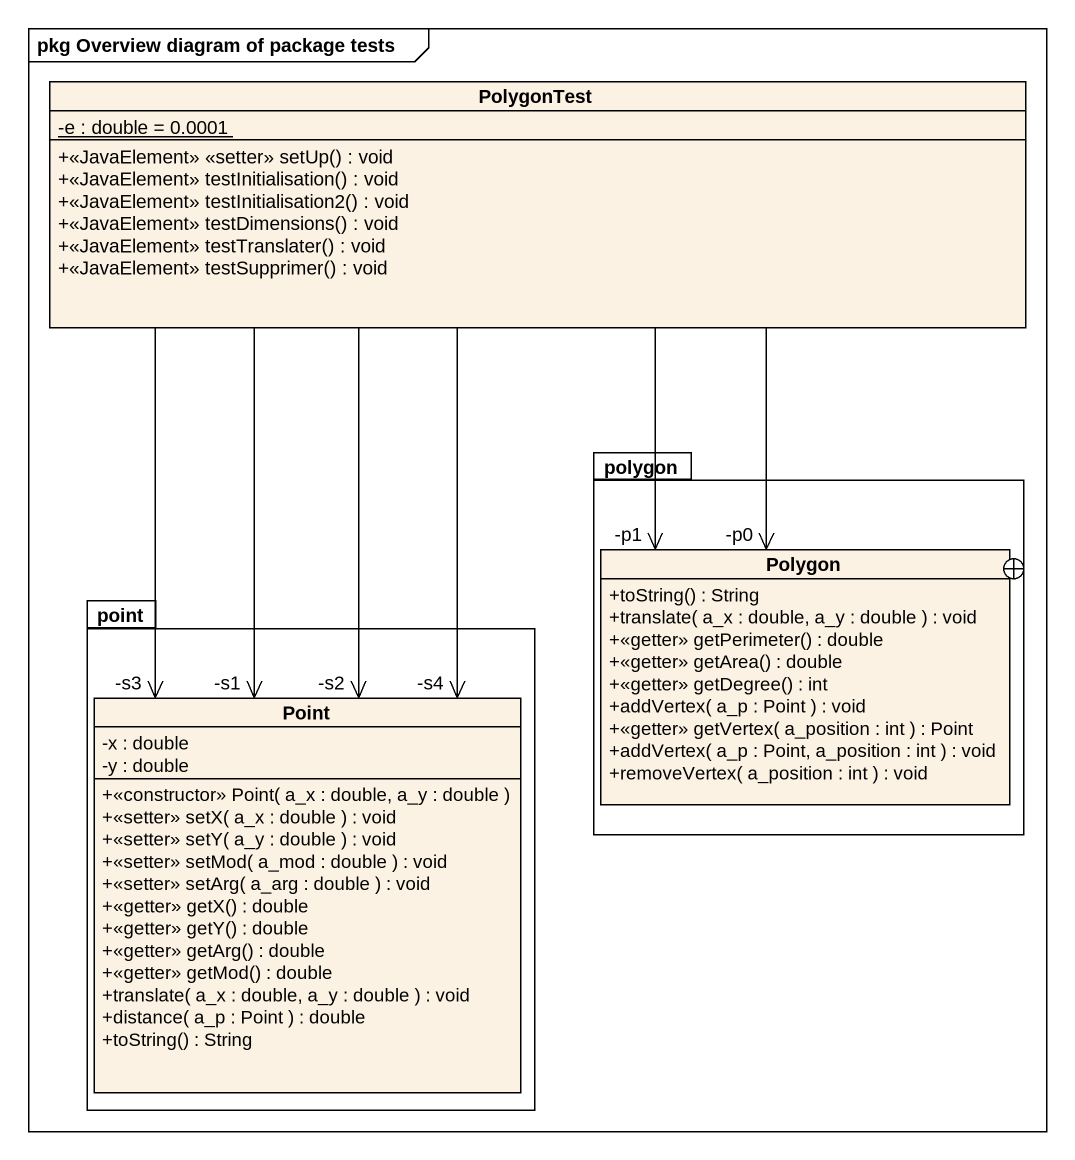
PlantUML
@startuml
mainframe pkg Overview diagram of package tests
hide circle
hide empty members
skinparam classAttributeIconSize 0
class PolygonTest {
  {static} -e : double = 0.0001
  +<<JavaElement>> <<setter>> setUp() : void
  +<<JavaElement>> testInitialisation() : void
  +<<JavaElement>> testInitialisation2() : void
  +<<JavaElement>> testDimensions() : void
  +<<JavaElement>> testTranslater() : void
  +<<JavaElement>> testSupprimer() : void
}
package polygon {
  class Polygon {
    +toString() : String
    +translate( a_x : double, a_y : double ) : void
    +<<getter>> getPerimeter() : double
    +<<getter>> getArea() : double
    +<<getter>> getDegree() : int
    +addVertex( a_p : Point ) : void
    +<<getter>> getVertex( a_position : int ) : Point
    +addVertex( a_p : Point, a_position : int ) : void
    +removeVertex( a_position : int ) : void
  }
}
package point {
  class Point {
    -x : double
    -y : double
    +<<constructor>> Point( a_x : double, a_y : double )
    +<<setter>> setX( a_x : double ) : void
    +<<setter>> setY( a_y : double ) : void
    +<<setter>> setMod( a_mod : double ) : void
    +<<setter>> setArg( a_arg : double ) : void
    +<<getter>> getX() : double
    +<<getter>> getY() : double
    +<<getter>> getArg() : double
    +<<getter>> getMod() : double
    +translate( a_x : double, a_y : double ) : void
    +distance( a_p : Point ) : double
    +toString() : String
  }
}
Polygon "-p0" <-up- PolygonTest
Polygon "-p1" <-up- PolygonTest
Polygon -up-+ polygon
Point "-s4" <-up- PolygonTest
Point "-s2" <-up- PolygonTest
Point "-s1" <-up- PolygonTest
Point "-s3" <-up- PolygonTest
@enduml
